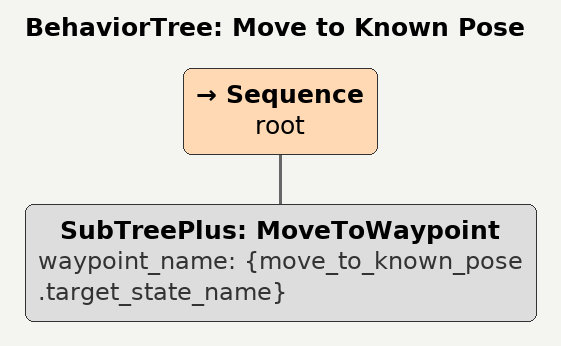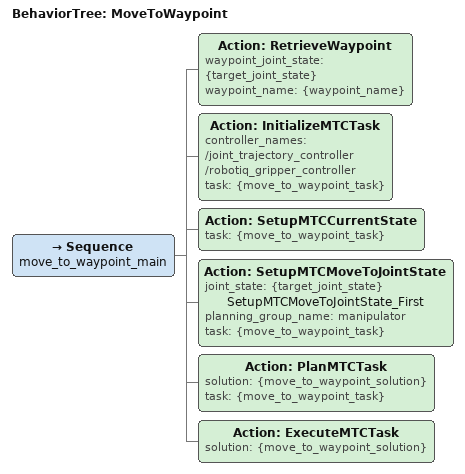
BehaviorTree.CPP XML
<?xml version="1.0"?>
<root main_tree_to_execute="Move to Known Pose">
    <BehaviorTree ID="Move to Known Pose" _description="Move to one of the known poses available in the Endpoint tab">
        <Sequence name="root">
            <SubTreePlus ID="MoveToWaypoint" waypoint_name="{move_to_known_pose.target_state_name}"/>
        </Sequence>
    </BehaviorTree>
    <BehaviorTree ID="MoveToWaypoint">
        <Sequence name="move_to_waypoint_main">
            <Action ID="RetrieveWaypoint" waypoint_joint_state="{target_joint_state}" waypoint_name="{waypoint_name}"/>
            <Action ID="InitializeMTCTask" controller_names="/joint_trajectory_controller /robotiq_gripper_controller" task="{move_to_waypoint_task}"/>
            <Action ID="SetupMTCCurrentState" task="{move_to_waypoint_task}"/>
            <Action ID="SetupMTCMoveToJointState" joint_state="{target_joint_state}" name="SetupMTCMoveToJointState_First" planning_group_name="manipulator" task="{move_to_waypoint_task}"/>
            <Action ID="PlanMTCTask" solution="{move_to_waypoint_solution}" task="{move_to_waypoint_task}"/>
            <Action ID="ExecuteMTCTask" solution="{move_to_waypoint_solution}"/>
        </Sequence>
    </BehaviorTree>
</root>
